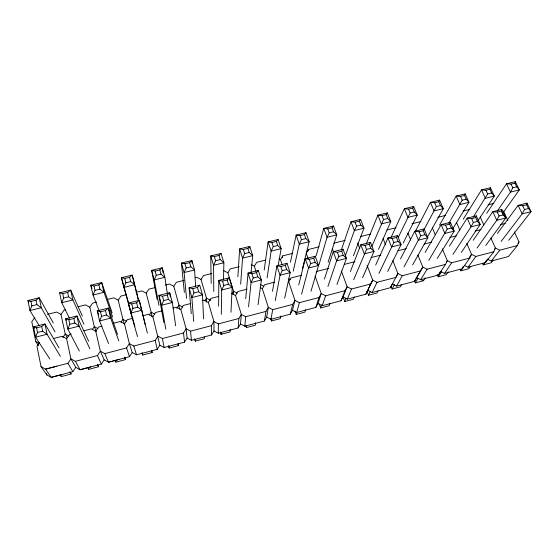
<?xml version="1.0" encoding="UTF-8"?>
<svg xmlns="http://www.w3.org/2000/svg" width="559" height="559" viewBox="0 0 559 559"><rect width="100%" height="100%" fill="white"/><g stroke="black" fill="none" stroke-linecap="round" stroke-linejoin="round"><path stroke-width="0.84" d="M231.887 293.615L235.521 295.515L241.313 314.396L240.524 323.954L238.148 327.958L218.283 333.213L218.345 323.885L213.922 321.544L208.353 302.461L203.979 300.162L202.337 300.581M218.632 306.115L218.814 280.401L229.232 277.788L232.167 287.354L230.972 312.215M221.015 332.584L220.987 334.324L230.022 331.934L230.147 329.363M221.308 314.34L221.706 290.009L218.814 280.401L222.538 281.149L227.192 279.975L229.232 277.788M223.516 279.947L223.879 262.744L221.036 253.437L210.75 255.945L211.183 283.448M233.327 294.593L233.508 291.204L227.869 272.799L223.572 270.57M237.868 276.761L239.636 248.895L249.768 246.421L252.731 255.631L251.005 272.757M240.649 284.168L242.557 258.139L244.667 253.611L243.361 249.496L239.636 248.895L242.557 258.139L252.731 255.631L249.202 252.5L247.882 248.392L249.768 246.421L249.607 248.14M238.148 327.958L238.868 318.504L241.313 314.396L245.729 316.708L265.958 311.412L268.327 307.345L262.311 288.668L260.138 287.536M245.701 298.688L248.07 273.065L258.335 270.493L261.388 279.954L258.055 304.732M301.546 275.301L291.001 277.991L288.737 281.911L294.956 300.393L292.678 304.417L272.729 309.644L268.327 307.345L266.685 317.065L264.393 321.027L244.793 326.204L245.729 316.708M255.652 322.676L255.302 325.24L246.386 327.602L246.568 325.869M248.552 306.814L251.082 282.561L253.234 278.005L251.885 273.777L248.07 273.065L251.082 282.561L261.388 279.954L257.825 276.845L256.469 272.624L258.335 270.493M264.204 270.039L268.096 241.956L278.075 239.518L281.156 248.622L278.144 265.665M267.111 277.865L271.136 251.096L273.267 246.589L271.905 242.522L268.096 241.956L271.136 251.096L281.156 248.622L277.732 245.492L276.363 241.432L278.075 239.518M264.393 321.027L265.958 311.412M272.464 291.365L276.887 265.839L286.998 263.303L290.17 272.659L284.664 298.199M266.685 317.065L270.947 319.294L272.729 309.644M282.414 257.566L282.721 255.875L292.769 253.374M280.814 316.08L280.262 318.63L271.457 320.964L271.772 319.266M275.259 300.637L280.017 275.231L282.197 270.696L280.8 266.517L276.887 265.839L280.017 275.231L290.17 272.659L286.718 269.557L285.307 265.378L286.998 263.303M508.683 240.286L531.05 211.623L528.472 208.549L526.655 204.762L526.976 203.134L518.102 205.363L497.433 233.41M290.449 262.206L296.137 235.115L305.976 232.712L309.169 241.719L302.538 268.39M293.251 271.171L299.289 244.15L301.448 239.671L300.036 235.653L296.137 235.115L299.289 244.15L309.169 241.719L305.85 238.595L304.431 234.577L305.976 232.712M270.947 319.294L290.282 314.179L292.678 304.417M298.73 284.985L305.284 258.719L315.241 256.225L318.525 265.476L310.979 291.288M290.282 314.179L292.497 310.266L294.956 300.393L299.351 302.671L319.028 297.514L321.229 293.538L315.08 276.041M308.016 251.075L308.414 249.489L319.154 246.819M502.583 213.37L519.297 189.92L516.719 186.832L514.951 183.142L515.328 181.647L506.545 183.785L486.686 213.286M305.626 309.609L304.893 312.111L296.2 314.41L299.351 302.671M301.581 294.16L308.526 268.006L310.727 263.499L309.274 259.362L305.284 258.719L308.526 268.006L318.525 265.476L315.185 262.374L313.725 258.244L315.241 256.225M485.771 245.478L505.797 218.017L503.128 214.942L501.353 211.12L501.814 209.443L492.807 211.7L473.228 240.258M316.184 255.701L323.773 228.372L333.471 226.004L336.77 234.913L328.098 262.283M319.049 264.568L327.036 237.309L329.216 232.858L327.756 228.876L323.773 228.372L327.036 237.309L336.77 234.913L333.555 231.796L332.088 227.82L333.471 226.004M324.451 279.06L333.255 251.704L343.065 249.244L346.461 258.398L336.944 284.475M292.497 310.266L296.745 312.474L315.821 307.429L319.028 297.514M315.821 307.429L317.959 303.558L321.229 293.538L325.611 295.795L345.015 290.708L347.132 286.774L341.374 271.031M477.98 220.686L494.31 196.076L491.647 192.988L489.922 189.256L490.432 187.719L481.53 189.892L463.229 219.219M330.103 303.223L329.216 305.668L320.628 307.939L321.753 304.641M327.923 286.481L336.609 260.892L338.838 256.406L337.336 252.312L333.255 251.704L336.609 260.892L346.461 258.398L343.226 255.295L341.71 251.215L343.065 249.244M317.959 303.558L322.201 305.745L325.611 295.795M341.423 249.733L351.01 221.727L360.569 219.394L363.979 228.205L353.442 255.798M461.294 252.458L480.188 224.508L477.428 221.427L475.695 217.563L476.289 215.844L467.163 218.129L449.443 246.156M345.238 256.043L354.378 230.574L356.579 226.143L355.077 222.202L351.01 221.727L354.378 230.574L363.979 228.205L360.855 225.088L359.339 221.161L360.569 219.394M350.367 271.569L360.821 244.793L370.491 242.368L373.992 251.417L362.567 277.76M322.201 305.745L341.025 300.77L345.015 290.708M341.025 300.77L343.086 296.934L347.132 286.774L351.506 289.01L370.645 283.993L372.692 280.108L367.109 265.441M366.466 243.396L377.863 215.18L387.282 212.881L390.79 221.595L378.457 249.412M55.02 331.857L41.268 307.757L29.948 310.545L27.95 300.532L30.969 301.392L31.863 305.85L29.948 310.545L38.955 325.254M452.713 228.876L468.973 202.323L466.227 199.228L464.536 195.461L465.186 193.875L456.158 196.083L439.465 225.228M354.259 296.92L353.225 299.317L344.749 301.56L346.077 298.324M353.686 279.738L366.529 249.412L364.978 245.373L360.821 244.793L364.279 253.877L373.992 251.417L370.855 248.322L369.296 244.29L370.491 242.368M60.4 356.349L47.061 334.261L35.58 337.168L33.519 326.854L36.608 327.847L37.53 332.437L35.58 337.168L49.849 359.081M343.086 296.934L347.321 299.107L351.506 289.01M83.927 324.164L72.887 299.959L61.742 302.712L59.596 292.811L62.727 293.629L63.684 298.038L61.742 302.712L69.435 318.225M437.222 258.496L454.208 231.091L451.358 228.009L449.667 224.103L450.407 222.335L441.149 224.655L425.126 252.465M89.908 348.795L79.133 326.135L67.828 328.999L65.62 318.812L68.827 319.755L69.812 324.29L67.828 328.999L79.301 351.059M371.833 246.449L383.551 219.519L382 215.627L377.863 215.18L381.336 223.928L390.79 221.595L387.764 218.485L386.206 214.6L387.282 212.881M112.632 317.009L104.016 292.287L93.046 294.991L90.761 285.209L93.996 285.991L95.023 290.345L93.046 294.991L99.25 311.077M118.815 340.906L110.696 318.134L99.572 320.957L97.217 310.888L100.536 311.789L101.591 316.275L99.572 320.957L108.565 343.561M138.618 300.644L134.67 284.734L123.867 287.396L121.443 277.725L124.783 278.466L125.873 282.77L123.867 287.396L130.932 312.383M134.901 326.351L128.325 303.09L139.233 300.351L141.776 310.259L130.82 313.033L128.325 303.09L131.749 303.949L132.867 308.379L130.82 313.033L137.493 336.56M157.107 299.289L151.664 270.353L155.109 271.059L156.247 275.314L154.214 279.912L158.931 305.305M487.12 258.999L491.291 261.06L508.466 256.518L517.396 245.562L519.018 241.921L514.364 231.943M163.822 322.466L158.952 295.411L162.48 296.228L163.661 300.609L161.586 305.242L165.827 329.209M184.351 292.441L181.43 263.093L184.966 263.764L186.168 267.971L184.107 272.547L186.545 298.324M375.683 264.994L387.981 237.987L397.512 235.598L401.117 244.549L387.68 271.485M191.269 313.641L189.117 287.843L192.743 288.633L193.98 292.958L191.877 297.563L193.728 321.488M464.578 265.462L468.065 267.195L485.464 262.597L493.744 251.76L495.428 248.07L490.879 238.001M221.036 253.437L218.974 255.456L220.239 259.607L223.879 262.744L213.552 265.287L210.75 255.945L214.383 256.574L215.641 260.739L213.552 265.287L213.769 291.442M485.464 262.597L486.456 260.438M391.181 237.142L404.332 208.724L413.618 206.453L417.224 215.082L403.144 243.109M222.538 281.149L223.831 285.425L221.706 290.009L232.167 287.354L228.491 284.252L227.192 279.975M347.321 299.107L365.893 294.202L370.645 283.993M365.893 294.202L372.692 280.108L377.052 282.323L395.933 277.376L397.903 273.526L392.802 260.62M460.211 269.27L460.875 270.815L469.777 258.034L471.53 254.31L466.737 243.354M463.194 266.573L462.167 268.753L444.538 273.414L440.345 271.318M378.08 290.729L376.927 293.035L368.563 295.25L370.414 291.358M378.946 273.449L393.815 242.529L398.078 241.453L401.117 244.549L391.552 246.966L387.981 237.987L392.222 238.525L396.478 237.463L397.512 235.598M398.183 237.547L410.138 212.993L414.296 211.973L417.224 215.082L407.902 217.381L404.332 208.724L408.545 209.143L412.689 208.13L413.618 206.453M367.885 290.407L372.105 292.56L377.052 282.323M427.321 237.233L443.28 208.654L440.443 205.551L438.794 201.75L439.584 200.122L430.423 202.358L415.575 230.972M372.105 292.56L390.434 287.71L392.355 283.958L396.569 286.096L414.652 281.31L416.511 277.599L420.71 279.717L438.563 274.993L445.495 264.393L447.319 260.634L442.295 248.776M438.563 274.993L439.989 272.051M412.612 264.945L427.852 237.771L424.91 234.682L423.261 230.734L424.148 228.917L414.757 231.272L400.489 258.866M414.652 281.31L422.772 267.034L417.873 255.058M424.91 234.682L420.71 235.744L404.017 266.888M440.443 205.551L436.348 206.557L423.848 229.931M466.227 199.228L462.188 200.213L448.849 223.202M451.358 228.009L447.221 229.05L428.76 260.41M390.434 287.71L397.903 273.526L402.249 275.72L420.878 270.842M491.647 192.988L487.672 193.959L473.089 217.304M477.428 221.427L473.347 222.461L471.027 226.828L452.965 254.359M391.153 286.648L392.076 289.024L394.549 284.447M516.719 186.832L512.792 187.796L510.486 192.093L497.175 211.218M503.128 214.942L499.103 215.963L496.762 220.309L477.051 248.049M528.472 208.549L524.503 209.548L522.141 213.88L501.116 241.453M396.569 286.096L402.249 275.72M401.607 284.573L400.335 286.837L392.076 289.024M316.254 272.659L316.981 271.367L328.671 268.39M308.414 249.489L306.241 253.262L308.233 258.936M262.311 288.668L264.659 284.699L274.525 282.183M282.127 264.603L280.471 259.683L282.721 255.875M416.923 276.894L422.772 267.034L427.111 269.207L445.495 264.393M414.345 280.52L415.295 282.882L417.985 278.389M235.521 295.515L237.945 291.505L247.12 289.171M255.945 271.164L254.352 266.196L256.679 262.346L265.623 260.124M211.547 334.988L213.999 330.942L213.922 321.544L211.386 325.701L211.547 334.988L191.409 340.312L187.111 338.02L186.133 328.797L180.802 309.511L176.42 307.184L173.08 308.037M231.887 293.866L233.508 291.204L237.135 293.091M420.71 279.717L427.111 269.207M142.769 315.765L148.463 314.312L152.859 316.653L159.853 345.203L164.157 347.516L184.575 342.115L187.111 338.02M227.869 272.799L230.28 268.907L239.35 266.65M208.353 302.461L210.862 298.408L218.478 296.473M415.295 282.882L423.449 280.723L425.287 277.76M184.575 342.115L183.513 333.003L186.133 328.797L190.57 331.159L211.386 325.701M204.762 300.784L206.439 298.094L201.023 279.5L196.712 277.243L195.021 277.669M201.023 279.5L203.518 275.559L211.875 273.477M132.993 318.253L127.291 319.706L124.51 323.906L129.36 343.61L132.21 352.484L136.522 354.818L157.226 349.347L159.853 345.203M180.802 309.511L183.401 305.41L190.808 303.523M101.941 326.17L98.636 327.008L95.757 331.256L100.354 351.185L104.819 353.616L126.551 347.922L129.36 343.61L133.818 346.021L155.234 340.41L157.952 336.148L162.396 338.537L183.513 333.003M176.819 308.484L178.992 305.074L173.8 286.285L169.482 284.014L165.359 285.041M173.8 286.285L176.378 282.302L184.009 280.401M71.238 333.996L69.561 334.422L66.584 338.712L70.916 358.864L75.395 361.324L97.441 355.545L100.354 351.185L104.177 359.87L108.495 362.225L129.499 356.67L132.21 352.484M152.859 316.653L155.549 312.509L162.229 310.804M149.358 314.92L151.154 312.16L146.192 293.168L141.867 290.876L136.012 292.329M446.389 262.052L447.319 260.634L451.644 262.786L469.777 258.034M437.257 274.476L438.228 276.81L441.554 271.737M39.619 342.562L36.985 346.287L41.045 366.662L45.531 369.143L67.912 363.28L70.916 358.864L75.745 367.354L80.077 369.737L101.375 364.105L104.177 359.87M146.192 293.168L148.862 289.136L155.465 287.501M121.058 322.138L122.917 319.343L118.201 300.148L120.961 296.074L125.978 294.824M444.538 273.414L451.644 262.786M41.045 366.662L46.907 374.949L51.246 377.353L72.852 371.644L75.745 367.354M448.22 271.807L446.285 274.679L438.228 276.81M92.354 329.454L94.275 326.631L89.81 307.226L92.654 303.104L96.735 302.091M62.734 337.601L65.221 334.03L61.008 314.41L63.95 310.238L65.606 309.826M469.623 257.014L471.53 254.31L475.849 256.448L493.744 251.76M34.833 317.477L31.793 321.698L35.741 341.528L38.487 345.686M468.065 267.195L475.849 256.448M470.371 266.594L468.833 268.704L460.875 270.815M494.394 249.44L495.428 248.07L499.732 250.194L517.396 245.562M482.571 263.359L483.242 264.889L487.448 259.376M491.291 261.06L499.732 250.194M493.234 260.082L491.102 262.807L483.242 264.889M517.962 243.214L519.018 241.921M221.881 333.241L220.987 334.324L220.302 332.011M192.743 288.633L197.46 287.445L199.689 285.195L202.498 294.873L203.546 318.944M162.48 296.228L167.274 295.026L169.691 292.713L172.368 302.51L175.652 325.771M184.966 263.764L189.634 262.625L191.87 260.55L194.595 269.962L195.636 286.369M131.749 303.949L136.62 302.726L139.233 300.351L145.186 324.597M155.109 271.059L159.839 269.906L162.264 267.768L164.863 277.292L167.33 293.454M100.536 311.789L105.483 310.545L108.299 308.107L117.558 334.38M129.59 277.292L132.203 275.098L134.67 284.734L130.687 281.589L129.59 277.292L124.783 278.466M68.827 319.755L73.851 318.49L76.876 315.989L88.685 341.269M93.996 285.991L98.873 284.797L101.689 282.547L112.1 312.698M36.608 327.847L41.715 326.561L44.958 323.989L59.03 347.859M62.727 293.629L67.681 292.42L70.693 290.107L82.362 316.101M30.969 301.392L36 300.162L39.221 297.786L53.259 322.892M62.077 374.488L51.246 377.353L45.531 369.143L56.752 366.201M90.754 366.914L80.077 369.737L75.395 361.324M119.025 359.444L108.495 362.225L104.819 353.616M60.323 375.145L61.273 376.605L71.07 374.013L70.72 372.378M88.008 367.801L88.797 369.317L98.461 366.76L98.091 365.146M115.308 360.52L115.951 362.134L125.482 359.612L124.902 357.208M142.259 353.358L142.734 355.042L152.139 352.547L151.727 350.856M168.748 346.468L169.167 348.04L178.447 345.588L178.202 343.862M194.595 338.796L195.245 341.137L204.405 338.712L204.328 336.993M218.345 323.885L238.868 318.504M53.161 338.6L62.168 336.301L66.584 338.712M83.808 330.788L91.348 328.867L95.757 331.256M113.505 323.221L120.108 321.537L124.51 323.906M344.26 264.414L354.972 261.682M371.148 257.559L380.903 255.079M397.882 250.746L406.267 248.615M424.085 244.073L431.534 242.173M449.932 237.484L456.458 235.821M475.024 231.091L480.936 229.581M500.242 224.662L505.238 223.39M251.885 273.777L256.469 272.624M280.8 266.517L285.307 265.378M309.274 259.362L313.725 258.244M337.336 252.312L341.71 251.215M364.978 245.373L369.296 244.29M424.148 228.917L427.852 237.771L418.425 240.16L414.757 231.272L419.068 231.782L423.261 230.734M450.407 222.335L454.208 231.091L444.915 233.445L441.149 224.655L445.537 225.137L449.667 224.103M476.289 215.844L480.188 224.508L471.027 226.828L467.163 218.129L471.621 218.59L475.695 217.563M501.814 209.443L505.797 218.017L496.762 220.309L492.807 211.7L497.335 212.127L501.353 211.12M526.976 203.134L531.05 211.623L522.141 213.88L518.102 205.363L522.693 205.761L526.655 204.762M37.53 332.437L42.652 331.145L47.061 334.261L44.958 323.989L33.519 326.854L34.448 328.315M69.812 324.29L74.85 323.018L79.133 326.135L76.876 315.989L65.62 318.812L66.409 320.349M101.591 316.275L106.545 315.024L110.696 318.134L108.299 308.107L97.217 310.888L98.789 314.885M132.867 308.379L137.745 307.15L141.776 310.259L147.373 333.094M163.661 300.609L168.462 299.393L172.368 302.51L161.586 305.242L158.952 295.411L169.691 292.713L170.313 296.969M193.98 292.958L198.711 291.763L202.498 294.873L191.877 297.563L189.117 287.843L199.689 285.195M223.831 285.425L228.491 284.252M253.234 278.005L257.825 276.845M282.197 270.696L286.718 269.557M310.727 263.499L315.185 262.374M338.838 256.406L343.226 255.295M366.529 249.412L370.855 248.322M47.424 314.347L56.655 312.055L61.008 314.41M78.015 306.744L85.464 304.893L89.81 307.226M107.342 299.456L113.868 297.835L118.201 300.148M333.765 243.186L345.176 240.356M360.464 236.555L370.547 234.046M386.779 230.015L395.912 227.744M411.92 223.768L420.927 221.532M437.795 217.339L445.418 215.446M463.125 211.043L469.812 209.38M488.105 204.832L493.883 203.399M214.383 256.574L218.974 255.456M243.361 249.496L247.882 248.392M271.905 242.522L276.363 241.432M300.036 235.653L304.431 234.577M327.756 228.876L332.088 227.82M355.077 222.202L359.339 221.161M382 215.627L386.206 214.6M439.584 200.122L443.28 208.654L434.091 210.925L430.423 202.358L434.713 202.749L438.794 201.75M465.186 193.875L468.973 202.323L459.91 204.559L456.158 196.083L460.511 196.44L464.536 195.461M490.432 187.719L494.31 196.076L485.373 198.277L481.53 189.892L485.946 190.228L489.922 189.256M515.328 181.647L519.297 189.92L510.486 192.093L506.545 183.785L511.031 184.1L514.951 183.142M31.863 305.85L36.908 304.613L41.268 307.757L39.221 297.786L27.95 300.532L28.844 302.021M63.684 298.038L68.652 296.815L72.887 299.959L70.693 290.107L59.596 292.811M95.023 290.345L99.907 289.143L104.016 292.287L101.689 282.547L90.761 285.209L91.997 288.451M125.873 282.77L130.687 281.589M156.247 275.314L160.992 274.155L164.863 277.292L154.214 279.912L151.664 270.353L162.264 267.768L163.06 272.904M186.168 267.971L190.843 266.825L194.595 269.962L184.107 272.547L181.43 263.093L191.87 260.55L192.051 263.149M215.641 260.739L220.239 259.607M244.667 253.611L249.202 252.5M273.267 246.589L277.732 245.492M301.448 239.671L305.85 238.595M329.216 232.858L333.555 231.796M356.579 226.143L360.855 225.088M383.551 219.519L387.764 218.485M421.954 280.478L423.449 280.723M279.046 258.957L280.471 259.683M288.696 278.822L290.142 279.563M251.494 264.728L254.352 266.196M260.201 284.412L263.82 286.285M210.799 300.379L206.439 298.094L206.571 302.265M240.524 323.954L244.793 326.204M182.632 307.003L178.992 305.074L179.488 309.183M213.999 330.942L218.283 333.213M154.801 314.102L151.154 312.16L152.202 317.009M126.572 321.306L122.917 319.343L124.426 324.108M97.944 328.615L94.275 326.631L96.26 331.312M68.89 336.029L65.221 334.03L67.283 337.853M35.741 341.528L39.416 343.547M69.735 371.805L71.07 374.013M67.912 363.28L72.852 371.644M522.693 205.761L524.503 209.548M511.031 184.1L512.792 187.796M97.343 364.419L98.461 366.76M503.463 211.092L507.845 220.512M497.335 212.127L499.103 215.963M485.946 190.228L487.672 193.959M97.441 355.545L101.375 364.105M480.209 216.934L483.787 224.865M471.621 218.59L473.347 222.461M460.511 196.44L462.188 200.213M456.528 222.566L459.868 230.203M445.537 225.137L447.221 229.05M434.713 202.749L436.348 206.557M432.338 227.786L435.279 234.731M412.689 208.13L414.296 211.973M419.068 231.782L420.71 235.744M408.545 209.143L410.138 212.993M407.853 233.075L410.718 240.084M396.478 237.463L398.078 241.453M392.222 238.525L393.815 242.529M383.062 238.427L385.542 244.723M357.662 243.046L359.772 248.615M367.06 291.246L368.563 295.25M332.256 248.524L333.43 251.739M342.995 296.703L344.749 301.56M124.615 357.166L125.482 359.612M319.21 303.858L320.628 307.939M126.551 347.922L129.499 356.67M295.096 311.111L296.2 314.41M270.724 318.693L271.457 320.964M245.681 325.303L246.386 327.602M133.818 346.021L136.522 354.818M197.46 287.445L198.711 291.763M189.634 262.625L190.843 266.825M128.297 302.035L121.443 277.725L132.203 275.098L138.471 300.386M167.274 295.026L168.462 299.393M159.839 269.906L160.992 274.155M178.021 344.016L178.447 345.588M151.734 350.961L152.139 352.547M136.62 302.726L137.745 307.15M142.14 352.652L142.734 355.042M105.483 310.545L106.545 315.024M98.873 284.797L99.907 289.143M115.566 360.527L115.951 362.134M155.234 340.41L157.226 349.347M88.434 367.696L88.797 369.317M73.851 318.49L74.85 323.018M67.681 292.42L68.652 296.815M60.931 374.963L61.273 376.605M41.715 326.561L42.652 331.145M36 300.162L36.908 304.613M46.572 373.307L46.907 374.949M162.396 338.537L164.157 347.516M168.713 345.476L169.167 348.04M190.57 331.159L191.409 340.312M195.112 339.432L195.245 341.137"/></g></svg>
